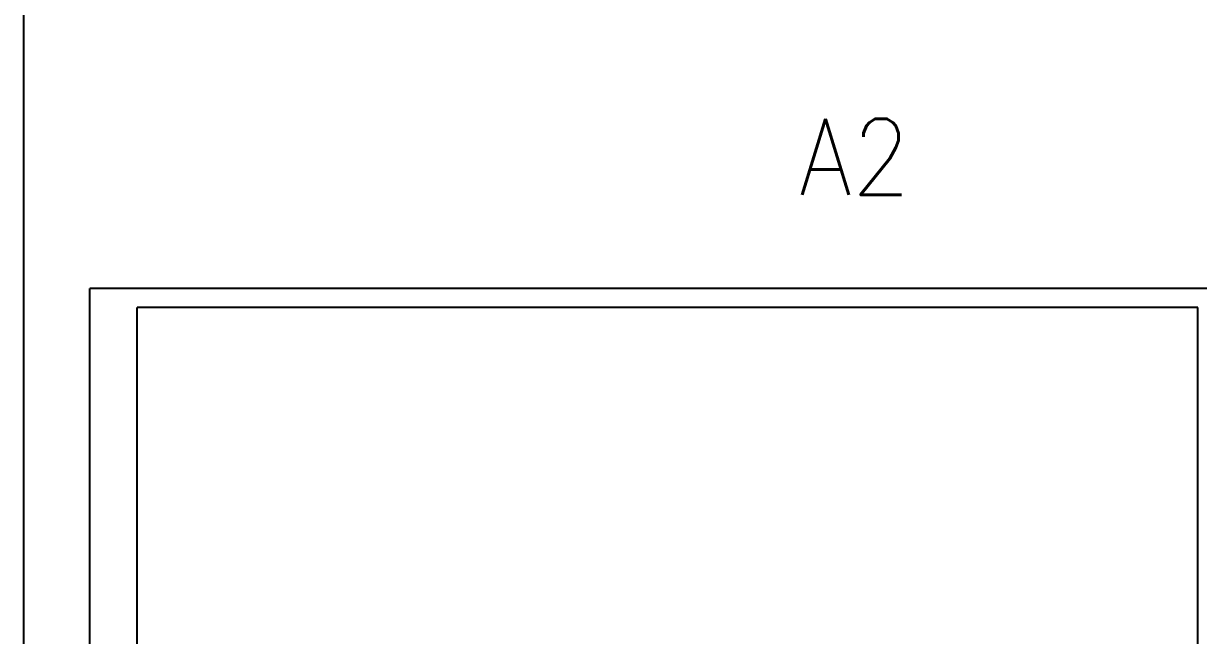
# Model space of a CAD drawing. Header units: inches. Extents: x 3186 to 109360, y -14990 to 740552.
# Drawn here: x 3186 to 34149, y 101283 to 117400 of the extents above; entities that cross this region are included whole.
import ezdxf
from ezdxf.enums import TextEntityAlignment as Align

# ---------------------------------------------------------------- set-up
doc = ezdxf.new("R2010")
doc.units = ezdxf.units.IN
doc.header["$MEASUREMENT"] = 0
doc.layers.add('GT_1', color=7, linetype='Continuous')
doc.styles.add('HZ', font='txt_____.ttf', dxfattribs={"width": 0.7, "bigfont": 'HZTXT'})

msp = doc.modelspace()

# ---------------------------------------------------------------- linework, layer by layer
msp.add_line((3186.2886, 740551.77166), (3186.2886, -14989.84004))
at = {"layer": 'GT_1'}
for p in [(34634.44132, 110422.15165), (4934.44132, 89422.15165)]:
    msp.add_line(p, (4934.44132, 110422.15165), dxfattribs=at)
at = {"layer": 'GT_1', "color": 1}
for p, q in [((34134.44132, 109922.15165), (6184.44132, 109922.15165)), ((6184.44132, 89922.15165), (6184.44132, 109922.15165)), ((34134.44132, 89922.15165), (34134.44132, 109922.15165))]:
    msp.add_line(p, q, dxfattribs=at)

# ---------------------------------------------------------------- texts
at = {"color": 0, "style": 'HZ', "width": 0.9}
msp.add_text('A2', height=2000, dxfattribs=at).set_placement((25089.87605, 112892.33642), align=Align.CENTER)

doc.saveas('drawing.dxf')
